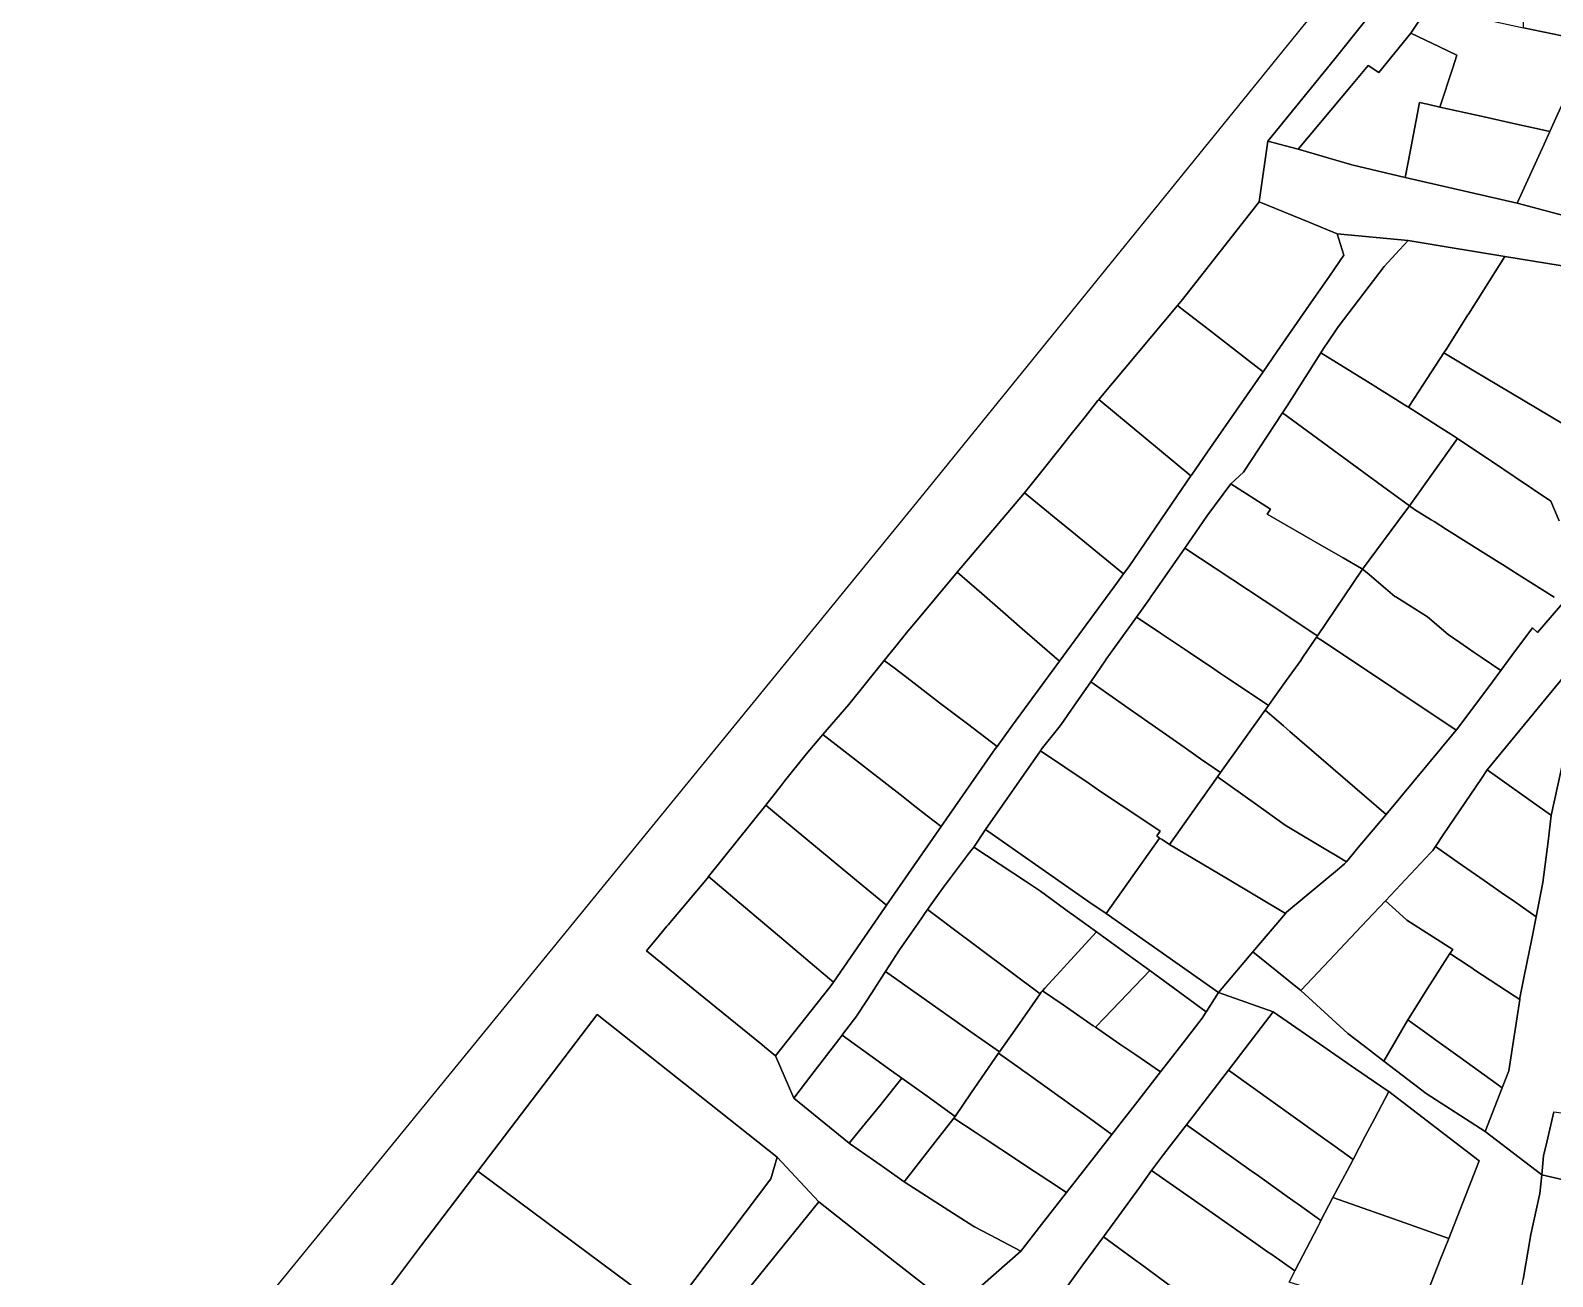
# Model space of a CAD drawing. Header units: inches. Extents: x 469449 to 472390, y 1000542 to 1004361.
# Drawn here: x 470807.2 to 471092.8, y 1002277.6 to 1002511.5 of the extents above; entities that cross this region are included whole.
import ezdxf

# ---------------------------------------------------------------- set-up
doc = ezdxf.new("R2010")
doc.units = ezdxf.units.IN
doc.header["$MEASUREMENT"] = 0
doc.layers.add('Gulele_10_07_New_Parcel', color=7, linetype='Continuous')

msp = doc.modelspace()

# ---------------------------------------------------------------- linework, layer by layer
at = {"layer": 'Gulele_10_07_New_Parcel'}
for points in [[(470872.58, 1001426.49), (470760.13, 1001545.32), (470668.21, 1001563.83), (470616.75, 1001684.11), (470589.87, 1001720.25), (470543.62, 1001838.8), (470542.17, 1001876.1), (470557.78, 1001912.53), (470645.08, 1002020.67), (470974.91, 1002424.6), (471076.37, 1002549.79), (471098.34, 1002597.79), (471128.4, 1002774.74), (471141.41, 1002848.47), (471134.47, 1002873.34), (471096.31, 1002923.65), (471081.28, 1002964.13), (471080.27, 1002998.39), (471087.35, 1003042.2), (471087.06, 1003060.99), (471079.26, 1003076.31)], [(471066.29, 1002524.15), (471051.96, 1002506.17), (471039.38, 1002490.75), (471037.75, 1002479.34), (471023.41, 1002461.02), (471022.46, 1002459.89), (471007.69, 1002442.23), (471007.52, 1002442.04), (471005.1, 1002439), (471002.52, 1002435.76), (471000.17, 1002432.8), (470997.01, 1002428.82), (470994, 1002425.04), (470993.74, 1002424.73), (470987.1, 1002416.92), (470985.64, 1002415.19), (470981.11, 1002409.85), (470973.35, 1002400.54), (470971.86, 1002398.75), (470969.34, 1002395.63), (470967.42, 1002393.25), (470960.75, 1002385.01), (470955.9, 1002379.35), (470952.78, 1002375.7), (470948.71, 1002370.59), (470948.13, 1002369.85), (470945.17, 1002366.08), (470934.45, 1002352.69), (470934.22, 1002352.41), (470926.89, 1002343.67), (470926.64, 1002343.37), (470925.22, 1002341.68), (470922.77, 1002338.76), (470929.84, 1002333.01), (470932.54, 1002330.82), (470935.9, 1002328.1), (470944.43, 1002321.17), (470944.97, 1002320.74), (470947.02, 1002319.07), (470950.42, 1002311.1), (470960.86, 1002302.65), (470961.06, 1002302.49), (470965.37, 1002299.47), (470967.44, 1002298.01), (470971.14, 1002295.42), (470980.43, 1002289.44), (470984.04, 1002287.12), (470984.38, 1002286.94), (470988.56, 1002284.74), (470993.03, 1002282.38), (470980.7, 1002271.54), (470969.43, 1002280.38), (470955.11, 1002291.62), (470947.31, 1002300.03), (470930.97, 1002313), (470928.6, 1002314.88), (470913.56, 1002326.82), (470891.16, 1002297.38), (470880.6, 1002283.5), (470861.22, 1002257.73)], [(471096.93, 1002466.98), (471083.89, 1002469.12), (471072.85, 1002470.93), (471065.76, 1002472.1), (471052.4, 1002473.35), (471047.29, 1002475.49), (471037.75, 1002479.34), (471039.38, 1002490.75), (471045.1, 1002489.22), (471055.13, 1002486.27), (471065.18, 1002483.95), (471086.16, 1002479.11), (471099.54, 1002475.56)], [(471094.04, 1002419.48), (471092.52, 1002423.14), (471085.8, 1002427.66), (471081.35, 1002430.65), (471080.61, 1002431.15), (471079.15, 1002432.13), (471074.99, 1002434.93), (471074.45, 1002435.29), (471073.21, 1002436.08), (471071.34, 1002437.27), (471069.6, 1002438.37), (471065.79, 1002440.8), (471066.84, 1002442.42), (471069.3, 1002446.2), (471072.43, 1002451.01), (471078.05, 1002447.66), (471087.34, 1002442.14), (471100.15, 1002434.52)], [(471093.15, 1002405.16), (471086.57, 1002409.29), (471083.4, 1002411.28), (471082.8, 1002411.65), (471079.8, 1002413.54), (471072.91, 1002417.86), (471070.59, 1002419.32), (471070.04, 1002419.66), (471066.9, 1002421.63), (471065.96, 1002422.32), (471074.99, 1002434.93), (471079.15, 1002432.13), (471080.61, 1002431.15), (471081.35, 1002430.65), (471085.8, 1002427.66), (471092.52, 1002423.14), (471094.04, 1002419.48)], [(471095.49, 1002404.9), (471090.02, 1002398.51), (471089.06, 1002399.36), (471085.2, 1002394.17), (471083.1, 1002391.35), (471081.37, 1002392.54), (471079.59, 1002393.76), (471078.29, 1002394.65), (471075.42, 1002396.63), (471073.23, 1002398.14), (471069.33, 1002401.46), (471063.41, 1002405.19), (471063.23, 1002405.3), (471061.45, 1002406.8), (471058.03, 1002409.69), (471057.18, 1002410.4), (471063.77, 1002419.34), (471065.96, 1002422.32), (471066.9, 1002421.63), (471070.04, 1002419.66), (471070.59, 1002419.32), (471072.91, 1002417.86), (471079.8, 1002413.54), (471082.8, 1002411.65), (471083.4, 1002411.28), (471086.57, 1002409.29), (471093.15, 1002405.16)], [(471099.48, 1002395.75), (471080.56, 1002372.73), (471079.48, 1002371.13), (471072.32, 1002360.53), (471070.84, 1002358.35), (471070.35, 1002357.61), (471069.9, 1002357.13), (471061.46, 1002348.14), (471058.03, 1002344.49), (471053.93, 1002340.12), (471050.99, 1002336.99), (471045.58, 1002331.3), (471036.6, 1002338.57), (471042.69, 1002345.74), (471042.92, 1002346.01), (471052.83, 1002354.28), (471053.78, 1002355.07), (471054.14, 1002355.49), (471056.35, 1002358.14), (471061.57, 1002364.38), (471074.76, 1002380.16), (471074.87, 1002380.29), (471081.53, 1002389.24), (471083.1, 1002391.35), (471085.2, 1002394.17), (471089.06, 1002399.36), (471090.02, 1002398.51), (471095.49, 1002404.9)], [(471093.07, 1002308.52), (471091.73, 1002302.84), (471091.13, 1002300.28), (471090.79, 1002296.74), (471080.2, 1002304.82), (471083.38, 1002313.03), (471084.63, 1002316.26), (471086.66, 1002329.6), (471086.7, 1002329.92), (471087.52, 1002333.99), (471088.92, 1002341.03), (471089.74, 1002345.17), (471091.03, 1002351.61), (471091.98, 1002359.27), (471092.58, 1002364.17), (471099.48, 1002395.75)], [(471067.24, 1002269.23), (471071.76, 1002280.75), (471073.34, 1002284.79), (471079.05, 1002299.36), (471062.08, 1002312.33), (471061.76, 1002312.57), (471058.04, 1002315.14), (471054.86, 1002317.32), (471049.93, 1002320.72), (471040.4, 1002327.28), (471030.14, 1002330.95), (471036.6, 1002338.57), (471045.58, 1002331.3), (471054.41, 1002323.24), (471057.3, 1002321.03), (471061.17, 1002318.07), (471069.12, 1002311.98), (471080.2, 1002304.82), (471090.79, 1002296.74), (471090.46, 1002293.24), (471088.76, 1002285.51), (471087.32, 1002277.04)], [(470980.7, 1002271.54), (470993.03, 1002282.38), (470997.36, 1002287.94), (471001.63, 1002293.41), (471004.82, 1002297.49), (471010.14, 1002304.3), (471012.09, 1002306.8), (471014.15, 1002309.44), (471014.59, 1002310), (471019.27, 1002316.03), (471023.52, 1002321.5), (471027.09, 1002326.09), (471027.85, 1002327.3), (471027.9, 1002327.38), (471030.14, 1002330.95), (471040.4, 1002327.28), (471031.99, 1002316.36), (471024.11, 1002306.12), (471021.3, 1002302.48), (471019.79, 1002300.52), (471017.59, 1002297.5), (471015.3, 1002294.36), (471008.55, 1002285.1), (471004.71, 1002279.83), (471001.4, 1002275.29)], [(471022.23, 1002275.03), (471015.22, 1002280.19), (471014.86, 1002280.45), (471008.55, 1002285.1), (471015.3, 1002294.36), (471017.59, 1002297.5), (471027.69, 1002290.44), (471028.92, 1002289.58), (471037.13, 1002283.83), (471039.34, 1002282.29), (471040.12, 1002281.74), (471044.48, 1002278.69), (471043.38, 1002276.55)], [(471001.4, 1002275.29), (471004.71, 1002279.83), (471008.55, 1002285.1), (471014.86, 1002280.45), (471015.22, 1002280.19), (471022.23, 1002275.03)]]:
    msp.add_lwpolyline(points, dxfattribs=at)
for points in [[(471083.72, 1002540.2), (471076.03, 1002530.16), (471070.93, 1002520.13), (471071.85, 1002519.58), (471066.38, 1002511.21), (471066.24, 1002511.04), (471060.23, 1002503.61), (471058.2, 1002504.96), (471055.08, 1002501.21), (471045.1, 1002489.22), (471039.38, 1002490.75), (471051.96, 1002506.17), (471066.29, 1002524.15), (471079.79, 1002542.86)], [(471093.77, 1002495.77), (471092.31, 1002492.58), (471091.51, 1002492.76), (471085.51, 1002494.08), (471079.97, 1002495.31), (471071.7, 1002497.14), (471074.12, 1002504.53), (471074.89, 1002506.88), (471071.61, 1002508.46), (471066.24, 1002511.04), (471066.38, 1002511.21), (471071.85, 1002519.58), (471070.93, 1002520.13), (471076.03, 1002530.16), (471083.72, 1002540.2), (471085.2, 1002537.8), (471082.23, 1002525.98), (471081.62, 1002513.24), (471087.4, 1002512.01), (471096.47, 1002510.13), (471095.38, 1002505.1), (471097.57, 1002504.11), (471094.93, 1002498.32)], [(471109.65, 1002500.82), (471108.92, 1002499), (471097.57, 1002504.11), (471095.38, 1002505.1), (471096.47, 1002510.13), (471087.4, 1002512.01), (471087.27, 1002521.37), (471088.87, 1002531.21), (471090.84, 1002535.09), (471092.5, 1002535.4), (471102.57, 1002528.54), (471110.38, 1002523.22), (471115.81, 1002519.52), (471117.44, 1002518.41), (471114.84, 1002513.78), (471111.67, 1002505.86)], [(471074.12, 1002504.53), (471071.7, 1002497.14), (471069.33, 1002497.66), (471067.85, 1002497.99), (471067.22, 1002494.68), (471065.78, 1002487.1), (471065.18, 1002483.95), (471055.13, 1002486.27), (471045.1, 1002489.22), (471055.08, 1002501.21), (471058.2, 1002504.96), (471060.23, 1002503.61), (471066.24, 1002511.04), (471071.61, 1002508.46), (471074.89, 1002506.88)], [(471103.01, 1002484.24), (471099.54, 1002475.56), (471086.16, 1002479.11), (471091.22, 1002490.2), (471092.31, 1002492.58), (471093.77, 1002495.77), (471094.93, 1002498.32), (471097.57, 1002504.11), (471108.92, 1002499), (471108.47, 1002497.88), (471106.88, 1002493.9), (471103.57, 1002485.64)], [(471091.22, 1002490.2), (471086.16, 1002479.11), (471065.18, 1002483.95), (471065.78, 1002487.1), (471067.22, 1002494.68), (471067.85, 1002497.99), (471069.33, 1002497.66), (471071.7, 1002497.14), (471079.97, 1002495.31), (471085.51, 1002494.08), (471091.51, 1002492.76), (471092.31, 1002492.58)], [(471041.07, 1002451.17), (471038.5, 1002447.45), (471035.78, 1002449.56), (471028.43, 1002455.26), (471023.89, 1002458.78), (471022.46, 1002459.89), (471023.41, 1002461.02), (471037.75, 1002479.34), (471047.29, 1002475.49), (471052.4, 1002473.35), (471053.65, 1002469.35), (471050.94, 1002465.43), (471048.31, 1002461.63), (471047.14, 1002459.94)], [(470953.64, 1002315.31), (470950.42, 1002311.1), (470947.02, 1002319.07), (470957.22, 1002331.93), (470957.87, 1002332.87), (470967.56, 1002346.98), (470967.81, 1002347.34), (470978.08, 1002362.08), (470988.25, 1002376.68), (470988.58, 1002377.13), (470991.5, 1002381.11), (471000.3, 1002393.11), (471011.21, 1002407.98), (471012.34, 1002409.52), (471013.31, 1002410.84), (471023.33, 1002425.52), (471024.95, 1002427.89), (471025.06, 1002428.04), (471028.07, 1002432.4), (471034.51, 1002441.69), (471038.5, 1002447.45), (471041.07, 1002451.17), (471047.14, 1002459.94), (471048.31, 1002461.63), (471050.94, 1002465.43), (471053.65, 1002469.35), (471052.4, 1002473.35), (471065.76, 1002472.1), (471064.13, 1002470.34), (471061.25, 1002467.22), (471052.62, 1002455.92), (471050.25, 1002452.46), (471050.17, 1002452.33), (471049.35, 1002451.04), (471043.04, 1002441.03), (471042.17, 1002439.72), (471034.83, 1002428.63), (471032.46, 1002426.43), (471027.97, 1002420.32), (471023.8, 1002414.32), (471017.32, 1002405.01), (471017.25, 1002404.91), (471014.74, 1002401.4), (471009.08, 1002393.51), (471009.01, 1002393.41), (471006.15, 1002389.28), (471002.98, 1002384.68), (471000.59, 1002381.22), (471000.17, 1002380.7), (470996.89, 1002376.53), (470996.72, 1002376.28), (470986.4, 1002361.54), (470984.22, 1002358.24), (470983.44, 1002357.2), (470980.43, 1002353.23), (470978.54, 1002350.72), (470977.73, 1002349.58), (470975.56, 1002346.49), (470973.78, 1002343.96), (470970.26, 1002338.97), (470967.63, 1002334.86), (470967.4, 1002334.51), (470965.09, 1002330.89), (470962.61, 1002327.03), (470962.33, 1002326.66), (470962.24, 1002326.55), (470959.59, 1002323.08), (470959.49, 1002322.96), (470958.24, 1002321.32), (470956.55, 1002319.11)], [(471066.84, 1002442.42), (471065.79, 1002440.8), (471065.54, 1002440.95), (471058.13, 1002445.57), (471049.35, 1002451.04), (471050.17, 1002452.33), (471050.25, 1002452.46), (471052.62, 1002455.92), (471061.25, 1002467.22), (471064.13, 1002470.34), (471065.76, 1002472.1), (471072.85, 1002470.93), (471083.89, 1002469.12), (471077.04, 1002458.29), (471076.93, 1002458.12), (471075.79, 1002456.32), (471075.03, 1002455.12), (471072.96, 1002451.85), (471072.43, 1002451.01), (471069.3, 1002446.2)], [(471099.11, 1002451.34), (471100.15, 1002434.52), (471087.34, 1002442.14), (471078.05, 1002447.66), (471072.43, 1002451.01), (471072.96, 1002451.85), (471075.03, 1002455.12), (471075.79, 1002456.32), (471076.93, 1002458.12), (471077.04, 1002458.29), (471083.89, 1002469.12), (471096.93, 1002466.98), (471098.15, 1002466.78), (471098.33, 1002463.87)], [(471025.06, 1002428.04), (471024.95, 1002427.89), (471010.6, 1002439.81), (471007.69, 1002442.23), (471022.46, 1002459.89), (471023.89, 1002458.78), (471028.43, 1002455.26), (471035.78, 1002449.56), (471038.5, 1002447.45), (471034.51, 1002441.69), (471028.07, 1002432.4)], [(471074.99, 1002434.93), (471065.96, 1002422.32), (471060.94, 1002425.99), (471057.41, 1002428.57), (471042.17, 1002439.72), (471043.04, 1002441.03), (471049.35, 1002451.04), (471058.13, 1002445.57), (471065.54, 1002440.95), (471065.79, 1002440.8), (471069.6, 1002438.37), (471071.34, 1002437.27), (471073.21, 1002436.08), (471074.45, 1002435.29)], [(471013.31, 1002410.84), (471012.34, 1002409.52), (471009.19, 1002412.11), (471002.64, 1002417.46), (471000.01, 1002419.61), (470993.74, 1002424.73), (470994, 1002425.04), (470997.01, 1002428.82), (471000.17, 1002432.8), (471002.52, 1002435.76), (471005.1, 1002439), (471007.52, 1002442.04), (471007.69, 1002442.23), (471010.6, 1002439.81), (471024.95, 1002427.89), (471023.33, 1002425.52)], [(471063.77, 1002419.34), (471057.18, 1002410.4), (471057, 1002410.51), (471053.54, 1002412.51), (471049.45, 1002414.87), (471039.29, 1002420.75), (471039.88, 1002421.68), (471032.46, 1002426.43), (471034.83, 1002428.63), (471042.17, 1002439.72), (471057.41, 1002428.57), (471060.94, 1002425.99), (471065.96, 1002422.32)], [(471011.21, 1002407.98), (471000.3, 1002393.11), (470996.13, 1002396.75), (470993.32, 1002399.2), (470989.68, 1002402.38), (470985.71, 1002405.84), (470981.11, 1002409.85), (470985.64, 1002415.19), (470987.1, 1002416.92), (470993.74, 1002424.73), (471000.01, 1002419.61), (471002.64, 1002417.46), (471009.19, 1002412.11), (471012.34, 1002409.52)], [(471057.06, 1002410.23), (471048.7, 1002397.88), (471047.91, 1002398.4), (471041.62, 1002402.55), (471023.8, 1002414.32), (471027.97, 1002420.32), (471032.46, 1002426.43), (471039.88, 1002421.68), (471039.29, 1002420.75), (471049.45, 1002414.87), (471053.54, 1002412.51), (471057, 1002410.51), (471057.18, 1002410.4)], [(471040.41, 1002386.09), (471039.5, 1002384.82), (471038.5, 1002385.49), (471034.8, 1002387.97), (471033.64, 1002388.74), (471031.27, 1002390.33), (471030.52, 1002390.83), (471029.27, 1002391.67), (471024.49, 1002394.88), (471019.27, 1002398.37), (471018.62, 1002398.8), (471014.74, 1002401.4), (471017.25, 1002404.91), (471017.32, 1002405.01), (471023.8, 1002414.32), (471041.62, 1002402.55), (471047.91, 1002398.4), (471048.7, 1002397.88), (471048.55, 1002397.66), (471045.99, 1002393.88), (471045.57, 1002393.27), (471042.91, 1002389.56)], [(471074.87, 1002380.29), (471074.76, 1002380.16), (471052.45, 1002395.06), (471049.31, 1002397.15), (471048.55, 1002397.66), (471048.7, 1002397.88), (471057.06, 1002410.23), (471057.18, 1002410.4), (471058.03, 1002409.69), (471061.45, 1002406.8), (471063.23, 1002405.3), (471063.41, 1002405.19), (471069.33, 1002401.46), (471073.23, 1002398.14), (471075.42, 1002396.63), (471078.29, 1002394.65), (471079.59, 1002393.76), (471081.37, 1002392.54), (471083.1, 1002391.35), (471081.53, 1002389.24)], [(470991.5, 1002381.11), (470988.58, 1002377.13), (470983.03, 1002381.36), (470979.06, 1002384.38), (470977.8, 1002385.34), (470972.44, 1002389.42), (470969.25, 1002391.85), (470967.42, 1002393.25), (470969.34, 1002395.63), (470971.86, 1002398.75), (470973.35, 1002400.54), (470981.11, 1002409.85), (470985.71, 1002405.84), (470989.68, 1002402.38), (470993.32, 1002399.2), (470996.13, 1002396.75), (471000.3, 1002393.11)], [(471038.7, 1002383.71), (471030.53, 1002372.21), (471026.78, 1002374.83), (471023.71, 1002376.98), (471013.57, 1002384.08), (471006.15, 1002389.28), (471009.01, 1002393.41), (471009.08, 1002393.51), (471014.74, 1002401.4), (471018.62, 1002398.8), (471019.27, 1002398.37), (471024.49, 1002394.88), (471029.27, 1002391.67), (471030.52, 1002390.83), (471031.27, 1002390.33), (471033.64, 1002388.74), (471034.8, 1002387.97), (471038.5, 1002385.49), (471039.5, 1002384.82), (471038.89, 1002383.96)], [(471074.76, 1002380.16), (471061.57, 1002364.38), (471043.52, 1002379.96), (471042.33, 1002380.99), (471039.3, 1002383.6), (471038.89, 1002383.96), (471039.5, 1002384.82), (471040.41, 1002386.09), (471042.91, 1002389.56), (471045.57, 1002393.27), (471045.99, 1002393.88), (471048.55, 1002397.66), (471049.31, 1002397.15), (471052.45, 1002395.06)], [(471092.58, 1002364.17), (471092.45, 1002364.26), (471088.8, 1002366.86), (471082.48, 1002371.36), (471080.56, 1002372.73), (471099.48, 1002395.75)], [(470988.25, 1002376.68), (470978.08, 1002362.08), (470975.48, 1002364.11), (470972.88, 1002366.13), (470970.94, 1002367.64), (470955.9, 1002379.35), (470960.75, 1002385.01), (470967.42, 1002393.25), (470969.25, 1002391.85), (470972.44, 1002389.42), (470977.8, 1002385.34), (470979.06, 1002384.38), (470983.03, 1002381.36), (470988.58, 1002377.13)], [(471022.17, 1002360.46), (471020.96, 1002358.75), (471019.56, 1002359.63), (471019.09, 1002359.92), (471018.56, 1002360.36), (471019.16, 1002361.21), (471015.18, 1002363.89), (471011.87, 1002366.1), (471008.02, 1002368.69), (471005.85, 1002370.15), (470996.72, 1002376.28), (470996.89, 1002376.53), (471000.17, 1002380.7), (471000.59, 1002381.22), (471002.98, 1002384.68), (471006.15, 1002389.28), (471013.57, 1002384.08), (471023.71, 1002376.98), (471026.78, 1002374.83), (471030.53, 1002372.21), (471029.95, 1002371.4), (471025.52, 1002365.17)], [(471056.35, 1002358.14), (471054.14, 1002355.49), (471052.07, 1002356.73), (471050.93, 1002357.42), (471042.66, 1002362.36), (471037.06, 1002366.35), (471029.95, 1002371.4), (471030.53, 1002372.21), (471038.7, 1002383.71), (471038.89, 1002383.96), (471039.3, 1002383.6), (471042.33, 1002380.99), (471043.52, 1002379.96), (471061.57, 1002364.38)], [(470978.08, 1002362.08), (470967.81, 1002347.34), (470965.77, 1002349.03), (470961.85, 1002352.28), (470948.35, 1002363.45), (470946.07, 1002365.33), (470945.17, 1002366.08), (470948.13, 1002369.85), (470948.71, 1002370.59), (470952.78, 1002375.7), (470955.9, 1002379.35), (470970.94, 1002367.64), (470972.88, 1002366.13), (470975.48, 1002364.11)], [(471019.09, 1002359.92), (471009.03, 1002345.74), (471005.83, 1002347.98), (470986.4, 1002361.54), (470996.72, 1002376.28), (471005.85, 1002370.15), (471008.02, 1002368.69), (471011.87, 1002366.1), (471015.18, 1002363.89), (471019.16, 1002361.21), (471018.56, 1002360.36)], [(471042.92, 1002346.01), (471042.69, 1002345.74), (471031.8, 1002352.26), (471020.96, 1002358.75), (471022.17, 1002360.46), (471025.52, 1002365.17), (471029.95, 1002371.4), (471037.06, 1002366.35), (471042.66, 1002362.36), (471050.93, 1002357.42), (471052.07, 1002356.73), (471054.14, 1002355.49), (471053.78, 1002355.07), (471052.83, 1002354.28)], [(471091.03, 1002351.61), (471089.74, 1002345.17), (471085.23, 1002348.32), (471083.83, 1002349.3), (471079.97, 1002351.99), (471075.13, 1002355.36), (471072.39, 1002357.27), (471070.84, 1002358.35), (471072.32, 1002360.53), (471079.48, 1002371.13), (471080.56, 1002372.73), (471082.48, 1002371.36), (471088.8, 1002366.86), (471092.45, 1002364.26), (471092.58, 1002364.17), (471091.98, 1002359.27)], [(470967.56, 1002346.98), (470957.87, 1002332.87), (470955.57, 1002334.82), (470954.71, 1002335.54), (470954.33, 1002335.87), (470950.62, 1002339.01), (470948.57, 1002340.74), (470939.38, 1002348.52), (470934.45, 1002352.69), (470945.17, 1002366.08), (470946.07, 1002365.33), (470948.35, 1002363.45), (470961.85, 1002352.28), (470965.77, 1002349.03), (470967.81, 1002347.34)], [(471009.03, 1002345.74), (471030.14, 1002330.95), (471027.9, 1002327.38), (471027.85, 1002327.3), (471023.82, 1002330.25), (471017.26, 1002335.07), (471016.55, 1002335.6), (471014.14, 1002337.33), (471007.24, 1002342.3), (471002.55, 1002345.68), (471002.44, 1002345.76), (470996.72, 1002349.94), (470996.38, 1002350.2), (470993.92, 1002351.82), (470984.22, 1002358.24), (470986.4, 1002361.54), (471005.83, 1002347.98)], [(471036.6, 1002338.57), (471030.14, 1002330.95), (471009.03, 1002345.74), (471019.09, 1002359.92), (471019.56, 1002359.63), (471020.96, 1002358.75), (471031.8, 1002352.26), (471042.69, 1002345.74)], [(470996.85, 1002330.98), (470996.66, 1002330.7), (470979.87, 1002343.26), (470978.3, 1002344.43), (470975.56, 1002346.49), (470977.73, 1002349.58), (470978.54, 1002350.72), (470980.43, 1002353.23), (470983.44, 1002357.2), (470984.22, 1002358.24), (470993.92, 1002351.82), (470996.38, 1002350.2), (470996.72, 1002349.94), (471002.44, 1002345.76), (471002.55, 1002345.68), (471007.24, 1002342.3), (471001.69, 1002336.26), (471001.14, 1002335.65), (470999.72, 1002334.11), (470997.53, 1002331.73), (470997.1, 1002331.25)], [(471086.7, 1002329.92), (471086.66, 1002329.6), (471085.62, 1002330.29), (471078.24, 1002335.16), (471077.47, 1002335.67), (471077.19, 1002335.86), (471073.52, 1002338.28), (471074.1, 1002338.98), (471065.47, 1002344.53), (471064.7, 1002345.23), (471061.46, 1002348.14), (471069.9, 1002357.13), (471070.35, 1002357.61), (471070.84, 1002358.35), (471072.39, 1002357.27), (471075.13, 1002355.36), (471079.97, 1002351.99), (471083.83, 1002349.3), (471085.23, 1002348.32), (471089.74, 1002345.17), (471088.92, 1002341.03), (471087.52, 1002333.99)], [(470957.22, 1002331.93), (470947.02, 1002319.07), (470944.97, 1002320.74), (470944.43, 1002321.17), (470935.9, 1002328.1), (470932.54, 1002330.82), (470929.84, 1002333.01), (470922.77, 1002338.76), (470925.22, 1002341.68), (470926.64, 1002343.37), (470926.89, 1002343.67), (470934.22, 1002352.41), (470934.45, 1002352.69), (470939.38, 1002348.52), (470948.57, 1002340.74), (470950.62, 1002339.01), (470954.33, 1002335.87), (470954.71, 1002335.54), (470955.57, 1002334.82), (470957.87, 1002332.87)], [(471065.68, 1002325.79), (471061.17, 1002318.07), (471057.3, 1002321.03), (471054.41, 1002323.24), (471045.58, 1002331.3), (471050.99, 1002336.99), (471053.93, 1002340.12), (471058.03, 1002344.49), (471061.46, 1002348.14), (471064.7, 1002345.23), (471065.47, 1002344.53), (471074.1, 1002338.98), (471073.52, 1002338.28), (471068.94, 1002330.99), (471065.92, 1002326.19)], [(470991.9, 1002323.9), (470989.02, 1002319.78), (470985.08, 1002322.56), (470984.75, 1002322.79), (470967.63, 1002334.86), (470970.26, 1002338.97), (470973.78, 1002343.96), (470975.56, 1002346.49), (470978.3, 1002344.43), (470979.87, 1002343.26), (470996.66, 1002330.7)], [(471008.73, 1002326.17), (471007.06, 1002324.41), (471006.63, 1002324.71), (471000.96, 1002328.6), (470997.1, 1002331.25), (470997.53, 1002331.73), (470999.72, 1002334.11), (471001.14, 1002335.65), (471001.69, 1002336.26), (471007.24, 1002342.3), (471014.14, 1002337.33), (471016.55, 1002335.6), (471017.26, 1002335.07)], [(471084.63, 1002316.26), (471083.38, 1002313.03), (471075.48, 1002318.73), (471070.65, 1002322.21), (471069.24, 1002323.23), (471067.06, 1002324.8), (471065.68, 1002325.79), (471065.92, 1002326.19), (471068.94, 1002330.99), (471073.52, 1002338.28), (471077.19, 1002335.86), (471077.47, 1002335.67), (471078.24, 1002335.16), (471085.62, 1002330.29), (471086.66, 1002329.6)], [(470983.74, 1002312.09), (470980.7, 1002307.68), (470975.44, 1002311.46), (470970.74, 1002314.85), (470968.79, 1002316.26), (470959.49, 1002322.96), (470959.59, 1002323.08), (470962.24, 1002326.55), (470962.33, 1002326.66), (470962.61, 1002327.03), (470965.09, 1002330.89), (470967.4, 1002334.51), (470967.63, 1002334.86), (470984.75, 1002322.79), (470985.08, 1002322.56), (470989.02, 1002319.78), (470988.94, 1002319.66), (470988.86, 1002319.55)], [(471023.52, 1002321.5), (471019.27, 1002316.03), (471014.62, 1002319.22), (471011.64, 1002321.27), (471007.06, 1002324.41), (471008.73, 1002326.17), (471017.26, 1002335.07), (471023.82, 1002330.25), (471027.85, 1002327.3), (471027.09, 1002326.09)], [(471012.09, 1002306.8), (471010.14, 1002304.3), (471005.23, 1002307.82), (471002.66, 1002309.66), (471001.29, 1002310.64), (470993.79, 1002316.02), (470993.4, 1002316.29), (470992.9, 1002316.65), (470988.86, 1002319.55), (470988.94, 1002319.66), (470989.02, 1002319.78), (470991.9, 1002323.9), (470996.66, 1002330.7), (470996.85, 1002330.98), (470997.1, 1002331.25), (471000.96, 1002328.6), (471006.63, 1002324.71), (471007.06, 1002324.41), (471011.64, 1002321.27), (471014.62, 1002319.22), (471019.27, 1002316.03), (471014.59, 1002310), (471014.15, 1002309.44)], [(471057.68, 1002303.95), (471055.4, 1002299.61), (471052.04, 1002302.01), (471049.19, 1002304.05), (471031.99, 1002316.36), (471040.4, 1002327.28), (471049.93, 1002320.72), (471054.86, 1002317.32), (471058.04, 1002315.14), (471061.76, 1002312.57), (471062.08, 1002312.33), (471059.41, 1002307.24)], [(470946.1, 1002295.97), (470927.05, 1002270.67), (470891.16, 1002297.38), (470913.56, 1002326.82), (470928.6, 1002314.88), (470930.97, 1002313), (470947.31, 1002300.03)], [(471083.38, 1002313.03), (471080.2, 1002304.82), (471069.12, 1002311.98), (471061.17, 1002318.07), (471065.68, 1002325.79), (471067.06, 1002324.8), (471069.24, 1002323.23), (471070.65, 1002322.21), (471075.48, 1002318.73)], [(470963.91, 1002306.42), (470960.86, 1002302.65), (470950.42, 1002311.1), (470953.64, 1002315.31), (470956.55, 1002319.11), (470958.24, 1002321.32), (470959.49, 1002322.96), (470968.79, 1002316.26), (470970.74, 1002314.85), (470967.01, 1002310.24), (470966.81, 1002310)], [(471004.82, 1002297.49), (471001.63, 1002293.41), (470998.3, 1002295.6), (470994.2, 1002298.3), (470992.8, 1002299.22), (470985.99, 1002303.71), (470985.2, 1002304.23), (470984.69, 1002304.57), (470980.47, 1002307.35), (470980.7, 1002307.68), (470983.74, 1002312.09), (470988.86, 1002319.55), (470992.9, 1002316.65), (470993.4, 1002316.29), (470993.79, 1002316.02), (471001.29, 1002310.64), (471002.66, 1002309.66), (471005.23, 1002307.82), (471010.14, 1002304.3)], [(471051.62, 1002292.43), (471049.37, 1002288.15), (471045.11, 1002291.18), (471044.55, 1002291.58), (471042.58, 1002292.98), (471037.19, 1002296.82), (471036.73, 1002297.14), (471033.47, 1002299.46), (471024.11, 1002306.12), (471031.99, 1002316.36), (471049.19, 1002304.05), (471052.04, 1002302.01), (471055.4, 1002299.61), (471054.26, 1002297.45), (471053.49, 1002295.98)], [(470974.23, 1002299.37), (470971.14, 1002295.42), (470967.44, 1002298.01), (470965.37, 1002299.47), (470961.06, 1002302.49), (470960.86, 1002302.65), (470963.91, 1002306.42), (470966.81, 1002310), (470967.01, 1002310.24), (470970.74, 1002314.85), (470975.44, 1002311.46), (470980.7, 1002307.68), (470980.47, 1002307.35), (470976.86, 1002302.73)], [(471079.05, 1002299.36), (471073.34, 1002284.79), (471065.13, 1002287.68), (471051.62, 1002292.43), (471053.49, 1002295.98), (471054.26, 1002297.45), (471055.4, 1002299.61), (471057.68, 1002303.95), (471059.41, 1002307.24), (471062.08, 1002312.33)], [(470997.36, 1002287.94), (470993.03, 1002282.38), (470988.56, 1002284.74), (470984.38, 1002286.94), (470984.04, 1002287.12), (470980.43, 1002289.44), (470971.14, 1002295.42), (470974.23, 1002299.37), (470976.86, 1002302.73), (470980.47, 1002307.35), (470984.69, 1002304.57), (470985.2, 1002304.23), (470985.99, 1002303.71), (470992.8, 1002299.22), (470994.2, 1002298.3), (470998.3, 1002295.6), (471001.63, 1002293.41)], [(471118.64, 1002298.38), (471116.06, 1002290.89), (471111.65, 1002291.91), (471109.09, 1002292.5), (471103.13, 1002293.88), (471098.39, 1002294.98), (471097.31, 1002295.23), (471090.79, 1002296.74), (471091.13, 1002300.28), (471091.73, 1002302.84), (471093.07, 1002308.52), (471107.18, 1002306.66), (471108.2, 1002306.52), (471112.88, 1002305.9), (471113.17, 1002305.78), (471117.76, 1002303.78)], [(471045.23, 1002280.14), (471044.48, 1002278.69), (471040.12, 1002281.74), (471039.34, 1002282.29), (471037.13, 1002283.83), (471028.92, 1002289.58), (471027.69, 1002290.44), (471017.59, 1002297.5), (471019.79, 1002300.52), (471021.3, 1002302.48), (471024.11, 1002306.12), (471033.47, 1002299.46), (471036.73, 1002297.14), (471037.19, 1002296.82), (471042.58, 1002292.98), (471044.55, 1002291.58), (471045.11, 1002291.18), (471049.37, 1002288.15), (471049.15, 1002287.71), (471048.82, 1002287.1)], [(470955.11, 1002291.62), (470935.24, 1002267.04), (470926.97, 1002256.82), (470921.71, 1002249.93), (470919.29, 1002246.77), (470911.72, 1002236.86), (470909.13, 1002233.47), (470901.5, 1002223.48), (470897.45, 1002218.18), (470894.91, 1002214.85), (470894.68, 1002214.56), (470886.65, 1002203.9), (470882.82, 1002198.82), (470882.49, 1002199.15), (470883.37, 1002207.28), (470881.07, 1002209.22), (470883.17, 1002212.07), (470887.4, 1002217.8), (470895.23, 1002228.4), (470927.05, 1002270.67), (470946.1, 1002295.97), (470947.31, 1002300.03)], [(470895.23, 1002228.4), (470887.4, 1002217.8), (470883.76, 1002220.65), (470862.59, 1002237.21), (470860.88, 1002238.54), (470855.12, 1002243.04), (470852.01, 1002245.48), (470856.06, 1002250.87), (470857.19, 1002252.38), (470861.22, 1002257.73), (470880.6, 1002283.5), (470891.16, 1002297.38), (470927.05, 1002270.67)], [(471108.46, 1002275.36), (471105.36, 1002263), (471099.27, 1002266.44), (471093.27, 1002269.83), (471086.69, 1002273.55), (471087.32, 1002277.04), (471088.76, 1002285.51), (471090.46, 1002293.24), (471090.79, 1002296.74), (471097.31, 1002295.23), (471098.39, 1002294.98), (471103.13, 1002293.88), (471109.09, 1002292.5), (471111.65, 1002291.91), (471116.06, 1002290.89), (471115.92, 1002290.48)], [(470965.14, 1002247.55), (470956.31, 1002233.93), (470950.94, 1002235.73), (470941.31, 1002238.94), (470938.83, 1002239.77), (470937.88, 1002238.19), (470936.95, 1002238.86), (470924.04, 1002248.24), (470921.71, 1002249.93), (470926.97, 1002256.82), (470935.24, 1002267.04), (470955.11, 1002291.62), (470969.43, 1002280.38), (470980.7, 1002271.54), (470979.08, 1002269.05), (470965.93, 1002248.77)], [(471071.76, 1002280.75), (471067.24, 1002269.23), (471056.83, 1002272.42), (471050.08, 1002274.5), (471047.05, 1002275.43), (471043.38, 1002276.55), (471044.48, 1002278.69), (471045.23, 1002280.14), (471048.82, 1002287.1), (471049.15, 1002287.71), (471049.37, 1002288.15), (471051.62, 1002292.43), (471065.13, 1002287.68), (471073.34, 1002284.79)]]:
    msp.add_lwpolyline(points, close=True, dxfattribs=at)

doc.saveas('drawing.dxf')
